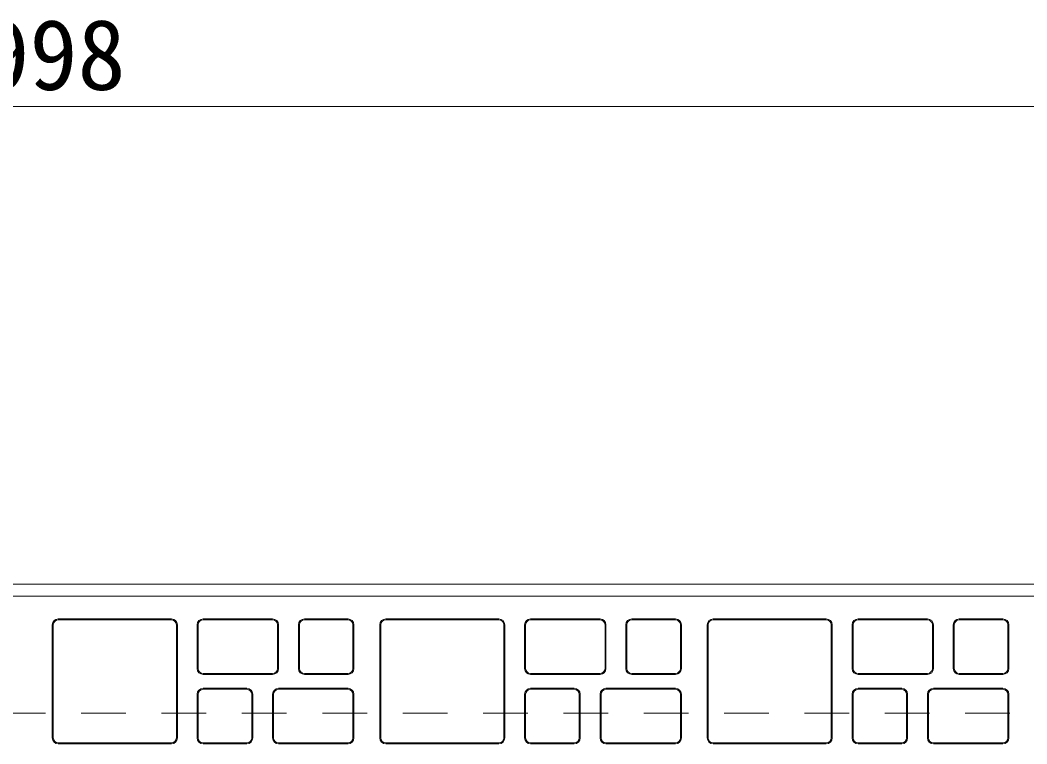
# Model space of a CAD drawing. Units: millimetres, scale not verified. Extents: x 63886 to 97934, y 3628 to 26930.
# Drawn here: x 68713 to 69221, y 22117 to 22482 of the extents above; entities that cross this region are included whole.
import ezdxf
from ezdxf.enums import TextEntityAlignment as Align

# ---------------------------------------------------------------- set-up
doc = ezdxf.new("R2010")
doc.units = ezdxf.units.MM
doc.header["$LTSCALE"] = 30
doc.linetypes.add('USER1', pattern=[1.35, 0.75, -0.6])
for name, color, linetype, lineweight in [('寸法線', 7, 'Continuous', 9), ('本体', 2, 'Continuous', 5), ('模様', 3, 'Continuous', 5)]:
    doc.layers.add(name, color=color, linetype=linetype, lineweight=lineweight)
doc.styles.add('ＭＳ ゴシック', font='')
doc.styles.get('ＭＳ ゴシック').set_extended_font_data('MS Gothic')

msp = doc.modelspace()

# ---------------------------------------------------------------- linework, layer by layer
at = {"layer": '寸法線'}
msp.add_line((67719.02, 22438.2), (69717.01, 22438.2), dxfattribs=at)
at = {"layer": '本体', "lineweight": 20}
msp.add_line((67719.02, 22197.49), (69717.01, 22197.49), dxfattribs=at)
at = {"layer": '本体', "color": 7}
msp.add_line((67725.02, 22191.49), (69711.01, 22191.49), dxfattribs=at)
at = {"layer": '本体', "color": 7, "linetype": 'USER1', "lineweight": 9}
msp.add_line((68339.08, 22132.49), (69717.01, 22132.49), dxfattribs=at)
at = {"layer": '模様'}
for p, q in [((68789.51, 22179.99), (68732.51, 22179.99)), ((68789.51, 22179.49), (68732.51, 22179.49)), ((68840.51, 22179.99), (68805.51, 22179.99)), ((68840.51, 22179.49), (68805.51, 22179.49)), ((68878.51, 22179.99), (68856.51, 22179.99)), ((68878.51, 22179.49), (68856.51, 22179.49)), ((68954.51, 22179.99), (68897.51, 22179.99)), ((68954.51, 22179.49), (68897.51, 22179.49)), ((69005.51, 22179.99), (68970.51, 22179.99)), ((69005.51, 22179.49), (68970.51, 22179.49)), ((69043.51, 22179.99), (69021.51, 22179.99)), ((69043.51, 22179.49), (69021.51, 22179.49)), ((69119.51, 22179.99), (69062.51, 22179.99)), ((69119.51, 22179.49), (69062.51, 22179.49)), ((69170.51, 22179.99), (69135.51, 22179.99)), ((69170.51, 22179.49), (69135.51, 22179.49)), ((69208.51, 22179.99), (69186.51, 22179.99)), ((69208.51, 22179.49), (69186.51, 22179.49)), ((68729.51, 22176.99), (68729.51, 22119.99)), ((68730.01, 22176.99), (68730.01, 22119.99)), ((68792.01, 22119.99), (68792.01, 22176.99)), ((68792.51, 22119.99), (68792.51, 22176.99)), ((68802.51, 22176.99), (68802.51, 22154.99)), ((68803.01, 22176.99), (68803.01, 22154.99)), ((68843.01, 22154.99), (68843.01, 22176.99)), ((68843.51, 22154.99), (68843.51, 22176.99)), ((68853.51, 22176.99), (68853.51, 22154.99)), ((68854.01, 22176.99), (68854.01, 22154.99)), ((68881.01, 22154.99), (68881.01, 22176.99)), ((68881.51, 22154.99), (68881.51, 22176.99)), ((68894.51, 22176.99), (68894.51, 22119.99)), ((68895.01, 22176.99), (68895.01, 22119.99)), ((68957.01, 22119.99), (68957.01, 22176.99)), ((68957.51, 22119.99), (68957.51, 22176.99)), ((68967.51, 22176.99), (68967.51, 22154.99)), ((68968.01, 22176.99), (68968.01, 22154.99)), ((69008.01, 22154.99), (69008.01, 22176.99)), ((69008.51, 22154.99), (69008.51, 22176.99)), ((69018.51, 22176.99), (69018.51, 22154.99)), ((69019.01, 22176.99), (69019.01, 22154.99)), ((69046.01, 22154.99), (69046.01, 22176.99)), ((69046.51, 22154.99), (69046.51, 22176.99)), ((69059.51, 22176.99), (69059.51, 22119.99)), ((69060.01, 22176.99), (69060.01, 22119.99)), ((69122.01, 22119.99), (69122.01, 22176.99)), ((69122.51, 22119.99), (69122.51, 22176.99)), ((69132.51, 22176.99), (69132.51, 22154.99)), ((69133.01, 22176.99), (69133.01, 22154.99)), ((69173.01, 22154.99), (69173.01, 22176.99)), ((69173.51, 22154.99), (69173.51, 22176.99)), ((69183.51, 22176.99), (69183.51, 22154.99)), ((69184.01, 22176.99), (69184.01, 22154.99)), ((69211.01, 22154.99), (69211.01, 22176.99)), ((69211.51, 22154.99), (69211.51, 22176.99)), ((68805.51, 22152.49), (68840.51, 22152.49)), ((68805.51, 22151.99), (68840.51, 22151.99)), ((68856.51, 22152.49), (68878.51, 22152.49)), ((68856.51, 22151.99), (68878.51, 22151.99)), ((68970.51, 22152.49), (69005.51, 22152.49)), ((68970.51, 22151.99), (69005.51, 22151.99)), ((69021.51, 22152.49), (69043.51, 22152.49)), ((69021.51, 22151.99), (69043.51, 22151.99)), ((69135.51, 22152.49), (69170.51, 22152.49)), ((69135.51, 22151.99), (69170.51, 22151.99)), ((69186.51, 22152.49), (69208.51, 22152.49)), ((69186.51, 22151.99), (69208.51, 22151.99)), ((68827.51, 22144.99), (68805.51, 22144.99)), ((68827.51, 22144.49), (68805.51, 22144.49)), ((68878.51, 22144.99), (68843.51, 22144.99)), ((68878.51, 22144.49), (68843.51, 22144.49)), ((68992.51, 22144.99), (68970.51, 22144.99)), ((68992.51, 22144.49), (68970.51, 22144.49)), ((69043.51, 22144.99), (69008.51, 22144.99)), ((69043.51, 22144.49), (69008.51, 22144.49)), ((69157.51, 22144.99), (69135.51, 22144.99)), ((69157.51, 22144.49), (69135.51, 22144.49)), ((69208.51, 22144.99), (69173.51, 22144.99)), ((69208.51, 22144.49), (69173.51, 22144.49)), ((68802.51, 22141.99), (68802.51, 22119.99)), ((68803.01, 22141.99), (68803.01, 22119.99)), ((68830.01, 22119.99), (68830.01, 22141.99)), ((68830.51, 22119.99), (68830.51, 22141.99)), ((68840.51, 22141.99), (68840.51, 22119.99)), ((68841.01, 22141.99), (68841.01, 22119.99)), ((68881.01, 22119.99), (68881.01, 22141.99)), ((68881.51, 22119.99), (68881.51, 22141.99)), ((68967.51, 22141.99), (68967.51, 22119.99)), ((68968.01, 22141.99), (68968.01, 22119.99)), ((68995.01, 22119.99), (68995.01, 22141.99)), ((68995.51, 22119.99), (68995.51, 22141.99)), ((69005.51, 22141.99), (69005.51, 22119.99)), ((69006.01, 22141.99), (69006.01, 22119.99)), ((69046.01, 22119.99), (69046.01, 22141.99)), ((69046.51, 22119.99), (69046.51, 22141.99)), ((69132.51, 22141.99), (69132.51, 22119.99)), ((69133.01, 22141.99), (69133.01, 22119.99)), ((69160.01, 22119.99), (69160.01, 22141.99)), ((69160.51, 22119.99), (69160.51, 22141.99)), ((69170.51, 22141.99), (69170.51, 22119.99)), ((69171.01, 22141.99), (69171.01, 22119.99)), ((69211.01, 22119.99), (69211.01, 22141.99)), ((69211.51, 22119.99), (69211.51, 22141.99)), ((68732.51, 22117.49), (68789.51, 22117.49)), ((68732.51, 22116.99), (68789.51, 22116.99)), ((68805.51, 22117.49), (68827.51, 22117.49)), ((68805.51, 22116.99), (68827.51, 22116.99)), ((68843.51, 22117.49), (68878.51, 22117.49)), ((68843.51, 22116.99), (68878.51, 22116.99)), ((68897.51, 22117.49), (68954.51, 22117.49)), ((68897.51, 22116.99), (68954.51, 22116.99)), ((68970.51, 22117.49), (68992.51, 22117.49)), ((68970.51, 22116.99), (68992.51, 22116.99)), ((69008.51, 22117.49), (69043.51, 22117.49)), ((69008.51, 22116.99), (69043.51, 22116.99)), ((69062.51, 22117.49), (69119.51, 22117.49)), ((69062.51, 22116.99), (69119.51, 22116.99)), ((69135.51, 22117.49), (69157.51, 22117.49)), ((69135.51, 22116.99), (69157.51, 22116.99)), ((69173.51, 22117.49), (69208.51, 22117.49)), ((69173.51, 22116.99), (69208.51, 22116.99))]:
    msp.add_line(p, q, dxfattribs=at)
for centre, radius, start, end in [((68732.51, 22176.99), 3, 90, 180), ((68732.51, 22176.99), 2.5, 90, 180), ((68789.51, 22176.99), 3, 0, 90), ((68789.51, 22176.99), 2.5, 0, 90), ((68805.51, 22176.99), 3, 90, 180), ((68805.51, 22176.99), 2.5, 90, 180), ((68840.51, 22176.99), 3, 0, 90), ((68840.51, 22176.99), 2.5, 0, 90), ((68856.51, 22176.99), 3, 90, 180), ((68856.51, 22176.99), 2.5, 90, 180), ((68878.51, 22176.99), 3, 0, 90), ((68878.51, 22176.99), 2.5, 0, 90), ((68897.51, 22176.99), 3, 90, 180), ((68897.51, 22176.99), 2.5, 90, 180), ((68954.51, 22176.99), 3, 0, 90), ((68954.51, 22176.99), 2.5, 0, 90), ((68970.51, 22176.99), 3, 90, 180), ((68970.51, 22176.99), 2.5, 90, 180), ((69005.51, 22176.99), 3, 0, 90), ((69005.51, 22176.99), 2.5, 0, 90), ((69021.51, 22176.99), 3, 90, 180), ((69021.51, 22176.99), 2.5, 90, 180), ((69043.51, 22176.99), 3, 0, 90), ((69043.51, 22176.99), 2.5, 0, 90), ((69062.51, 22176.99), 3, 90, 180), ((69062.51, 22176.99), 2.5, 90, 180), ((69119.51, 22176.99), 3, 0, 90), ((69119.51, 22176.99), 2.5, 0, 90), ((69135.51, 22176.99), 3, 90, 180), ((69135.51, 22176.99), 2.5, 90, 180), ((69170.51, 22176.99), 3, 0, 90), ((69170.51, 22176.99), 2.5, 0, 90), ((69186.51, 22176.99), 3, 90, 180), ((69186.51, 22176.99), 2.5, 90, 180), ((69208.51, 22176.99), 3, 0, 90), ((69208.51, 22176.99), 2.5, 0, 90), ((68805.51, 22154.99), 3, 180, 270), ((68805.51, 22154.99), 2.5, 180, 270), ((68840.51, 22154.99), 3, 270, 0), ((68840.51, 22154.99), 2.5, 270, 0), ((68856.51, 22154.99), 3, 180, 270), ((68856.51, 22154.99), 2.5, 180, 270), ((68878.51, 22154.99), 3, 270, 0), ((68878.51, 22154.99), 2.5, 270, 0), ((68970.51, 22154.99), 3, 180, 270), ((68970.51, 22154.99), 2.5, 180, 270), ((69005.51, 22154.99), 3, 270, 0), ((69005.51, 22154.99), 2.5, 270, 0), ((69021.51, 22154.99), 3, 180, 270), ((69021.51, 22154.99), 2.5, 180, 270), ((69043.51, 22154.99), 3, 270, 0), ((69043.51, 22154.99), 2.5, 270, 0), ((69135.51, 22154.99), 3, 180, 270), ((69135.51, 22154.99), 2.5, 180, 270), ((69170.51, 22154.99), 3, 270, 0), ((69170.51, 22154.99), 2.5, 270, 0), ((69186.51, 22154.99), 3, 180, 270), ((69186.51, 22154.99), 2.5, 180, 270), ((69208.51, 22154.99), 3, 270, 0), ((69208.51, 22154.99), 2.5, 270, 0), ((68805.51, 22141.99), 3, 90, 180), ((68805.51, 22141.99), 2.5, 90, 180), ((68827.51, 22141.99), 3, 0, 90), ((68827.51, 22141.99), 2.5, 0, 90), ((68843.51, 22141.99), 3, 90, 180), ((68843.51, 22141.99), 2.5, 90, 180), ((68878.51, 22141.99), 3, 0, 90), ((68878.51, 22141.99), 2.5, 0, 90), ((68970.51, 22141.99), 3, 90, 180), ((68970.51, 22141.99), 2.5, 90, 180), ((68992.51, 22141.99), 3, 0, 90), ((68992.51, 22141.99), 2.5, 0, 90), ((69008.51, 22141.99), 3, 90, 180), ((69008.51, 22141.99), 2.5, 90, 180), ((69043.51, 22141.99), 3, 0, 90), ((69043.51, 22141.99), 2.5, 0, 90), ((69135.51, 22141.99), 3, 90, 180), ((69135.51, 22141.99), 2.5, 90, 180), ((69157.51, 22141.99), 3, 0, 90), ((69157.51, 22141.99), 2.5, 0, 90), ((69173.51, 22141.99), 3, 90, 180), ((69173.51, 22141.99), 2.5, 90, 180), ((69208.51, 22141.99), 3, 0, 90), ((69208.51, 22141.99), 2.5, 0, 90), ((68732.51, 22119.99), 3, 180, 270), ((68732.51, 22119.99), 2.5, 180, 270), ((68789.51, 22119.99), 3, 270, 0), ((68789.51, 22119.99), 2.5, 270, 0), ((68805.51, 22119.99), 3, 180, 270), ((68805.51, 22119.99), 2.5, 180, 270), ((68827.51, 22119.99), 3, 270, 0), ((68827.51, 22119.99), 2.5, 270, 0), ((68843.51, 22119.99), 3, 180, 270), ((68843.51, 22119.99), 2.5, 180, 270), ((68878.51, 22119.99), 3, 270, 0), ((68878.51, 22119.99), 2.5, 270, 0), ((68897.51, 22119.99), 3, 180, 270), ((68897.51, 22119.99), 2.5, 180, 270), ((68954.51, 22119.99), 3, 270, 0), ((68954.51, 22119.99), 2.5, 270, 0), ((68970.51, 22119.99), 3, 180, 270), ((68970.51, 22119.99), 2.5, 180, 270), ((68992.51, 22119.99), 3, 270, 0), ((68992.51, 22119.99), 2.5, 270, 0), ((69008.51, 22119.99), 3, 180, 270), ((69008.51, 22119.99), 2.5, 180, 270), ((69043.51, 22119.99), 3, 270, 0), ((69043.51, 22119.99), 2.5, 270, 0), ((69062.51, 22119.99), 3, 180, 270), ((69062.51, 22119.99), 2.5, 180, 270), ((69119.51, 22119.99), 3, 270, 0), ((69119.51, 22119.99), 2.5, 270, 0), ((69135.51, 22119.99), 3, 180, 270), ((69135.51, 22119.99), 2.5, 180, 270), ((69157.51, 22119.99), 3, 270, 0), ((69157.51, 22119.99), 2.5, 270, 0), ((69173.51, 22119.99), 3, 180, 270), ((69173.51, 22119.99), 2.5, 180, 270), ((69208.51, 22119.99), 3, 270, 0), ((69208.51, 22119.99), 2.5, 270, 0)]:
    msp.add_arc(centre, radius, start, end, dxfattribs=at)

# ---------------------------------------------------------------- texts
at = {"layer": '寸法線', "style": 'ＭＳ ゴシック'}
msp.add_text('1998', height=35.6, dxfattribs=at).set_placement((68718.01, 22464.45), align=Align.MIDDLE_CENTER)

doc.saveas('drawing.dxf')
